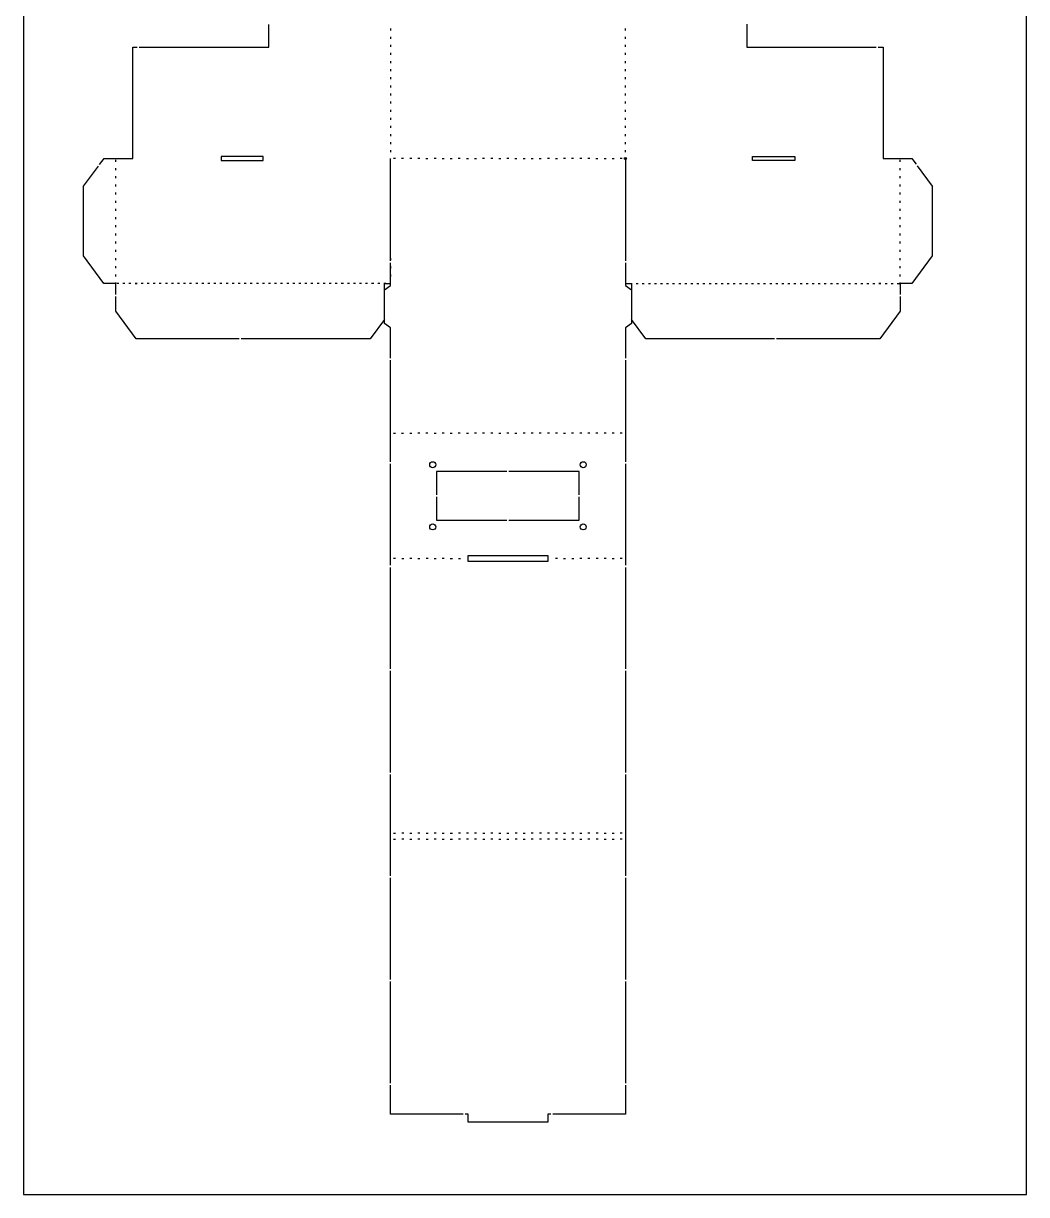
# Model space of a CAD drawing. Header units: millimetres. Extents: x 5931 to 6431, y -1362 to -140.
# Drawn here: x 5931 to 6431, y -1362 to -778 of the extents above; entities that cross this region are included whole.
import ezdxf

# ---------------------------------------------------------------- set-up
doc = ezdxf.new("R2010")
doc.units = ezdxf.units.MM
doc.header["$MEASUREMENT"] = 0
doc.layers.add('taglio', color=98, linetype='Continuous', true_color=0x004c00)

msp = doc.modelspace()

# ---------------------------------------------------------------- linework, layer by layer
at = {"layer": 'taglio'}
for p, q in [((5931.39, -140.24), (5931.39, -1362.07)), ((6431.39, -1362.07), (6431.39, -140.24)), ((6053.75, -790.01), (6053.75, -778.78)), ((6114.36, -780.81), (6114.36, -781.81)), ((6231.36, -780.81), (6231.36, -781.81)), ((6291.96, -778.67), (6291.96, -790.01)), ((6114.36, -784.85), (6114.36, -785.85)), ((6231.36, -784.85), (6231.36, -785.85)), ((5985.85, -845.51), (5985.85, -790.01)), ((5985.85, -790.01), (5988.15, -790.01)), ((5989.15, -790.01), (6053.75, -790.01)), ((6114.36, -788.89), (6114.36, -789.89)), ((6114.36, -792.93), (6114.36, -793.93)), ((6231.36, -788.89), (6231.36, -789.89)), ((6231.36, -792.93), (6231.36, -793.93)), ((6291.96, -790.01), (6356.45, -790.01)), ((6357.45, -790.01), (6359.86, -790.01)), ((6359.86, -790.01), (6359.86, -845.51)), ((6114.36, -796.98), (6114.36, -797.98)), ((6231.36, -796.98), (6231.36, -797.98)), ((6114.36, -801.02), (6114.36, -802.02)), ((6114.36, -805.06), (6114.36, -806.06)), ((6231.36, -801.02), (6231.36, -802.02)), ((6231.36, -805.06), (6231.36, -806.06)), ((6114.36, -809.1), (6114.36, -810.1)), ((6231.36, -809.1), (6231.36, -810.1)), ((6114.36, -813.14), (6114.36, -814.14)), ((6114.36, -817.18), (6114.36, -818.18)), ((6231.36, -813.14), (6231.36, -814.14)), ((6231.36, -817.18), (6231.36, -818.18)), ((6114.36, -821.22), (6114.36, -822.22)), ((6231.36, -821.22), (6231.36, -822.22)), ((6114.36, -825.26), (6114.36, -826.26)), ((6231.36, -825.26), (6231.36, -826.26)), ((6114.36, -829.31), (6114.36, -830.31)), ((6114.36, -833.35), (6114.36, -834.35)), ((6231.36, -829.31), (6231.36, -830.31)), ((6231.36, -833.35), (6231.36, -834.35)), ((6114.36, -837.39), (6114.36, -838.39)), ((6231.36, -837.39), (6231.36, -838.39)), ((5969.33, -848.5), (5971.55, -845.51)), ((5971.55, -845.51), (5985.85, -845.51)), ((5977.41, -847.25), (5977.41, -846.25)), ((6050.96, -844.51), (6029.96, -844.51)), ((6029.96, -844.51), (6029.96, -846.51)), ((6029.96, -846.51), (6050.96, -846.51)), ((6050.96, -846.51), (6050.96, -844.51)), ((6114.36, -841.43), (6114.36, -842.43)), ((6114.41, -896.63), (6114.41, -845.51)), ((6116.87, -845.51), (6115.87, -845.51)), ((6120.91, -845.51), (6119.91, -845.51)), ((6124.94, -845.51), (6123.94, -845.51)), ((6128.98, -845.51), (6127.98, -845.51)), ((6132.01, -845.51), (6133.01, -845.51)), ((6137.04, -845.51), (6136.04, -845.51)), ((6140.08, -845.51), (6141.08, -845.51)), ((6144.11, -845.51), (6145.11, -845.51)), ((6149.15, -845.51), (6148.15, -845.51)), ((6152.18, -845.51), (6153.18, -845.51)), ((6156.22, -845.51), (6157.22, -845.51)), ((6161.25, -845.51), (6160.25, -845.51)), ((6165.29, -845.51), (6164.29, -845.51)), ((6168.32, -845.51), (6169.32, -845.51)), ((6173.36, -845.51), (6172.36, -845.51)), ((6176.39, -845.51), (6177.39, -845.51)), ((6180.42, -845.51), (6181.42, -845.51)), ((6184.46, -845.51), (6185.46, -845.51)), ((6188.49, -845.51), (6189.49, -845.51)), ((6193.53, -845.51), (6192.53, -845.51)), ((6196.56, -845.51), (6197.56, -845.51)), ((6201.6, -845.51), (6200.6, -845.51)), ((6205.63, -845.51), (6204.63, -845.51)), ((6209.67, -845.51), (6208.67, -845.51)), ((6213.7, -845.51), (6212.7, -845.51)), ((6216.73, -845.51), (6217.73, -845.51)), ((6220.77, -845.51), (6221.77, -845.51)), ((6224.8, -845.51), (6225.8, -845.51)), ((6229.84, -845.51), (6228.84, -845.51)), ((6231.36, -841.43), (6231.36, -842.43)), ((6231.41, -845.51), (6231.41, -896.63)), ((6294.86, -846.51), (6294.86, -844.51)), ((6294.86, -844.51), (6315.86, -844.51)), ((6315.86, -846.51), (6294.86, -846.51)), ((6315.86, -844.51), (6315.86, -846.51)), ((6359.86, -845.51), (6374.16, -845.51)), ((6368.41, -847.25), (6368.41, -846.25)), ((6374.16, -845.51), (6376.32, -848.42)), ((5961.3, -859.38), (5968.74, -849.31)), ((5977.41, -851.33), (5977.41, -850.33)), ((6368.41, -851.33), (6368.41, -850.33)), ((6376.91, -849.23), (6384.41, -859.38)), ((5977.41, -855.41), (5977.41, -854.41)), ((6368.41, -855.41), (6368.41, -854.41)), ((5961.3, -894.1), (5961.3, -859.38)), ((5977.41, -859.48), (5977.41, -858.48)), ((5977.41, -863.56), (5977.41, -862.56)), ((6368.41, -859.48), (6368.41, -858.48)), ((6368.41, -863.56), (6368.41, -862.56)), ((6384.41, -859.38), (6384.41, -894.1)), ((5977.41, -867.64), (5977.41, -866.64)), ((6368.41, -867.64), (6368.41, -866.64)), ((5977.41, -871.71), (5977.41, -870.71)), ((5977.41, -875.79), (5977.41, -874.79)), ((6231.41, -871.04), (6231.41, -872.04)), ((6231.41, -875.08), (6231.41, -876.08)), ((6368.41, -871.71), (6368.41, -870.71)), ((6368.41, -875.79), (6368.41, -874.79)), ((5977.41, -879.87), (5977.41, -878.87)), ((6231.41, -879.12), (6231.41, -880.12)), ((6368.41, -879.87), (6368.41, -878.87)), ((5977.41, -883.95), (5977.41, -882.95)), ((5977.41, -888.02), (5977.41, -887.02)), ((6231.41, -883.16), (6231.41, -884.16)), ((6231.41, -887.2), (6231.41, -888.2)), ((6368.41, -883.95), (6368.41, -882.95)), ((6368.41, -888.02), (6368.41, -887.02)), ((5977.41, -892.1), (5977.41, -891.1)), ((6231.41, -891.24), (6231.41, -892.24)), ((6368.41, -892.1), (6368.41, -891.1)), ((5971.5, -907.91), (5961.3, -894.1)), ((5977.41, -896.18), (5977.41, -895.18)), ((6114.41, -895.28), (6114.41, -896.28)), ((6114.41, -908.95), (6114.41, -897.63)), ((6231.41, -895.28), (6231.41, -896.28)), ((6231.41, -897.63), (6231.41, -908.95)), ((6368.41, -896.18), (6368.41, -895.18)), ((6384.41, -894.1), (6374.21, -907.91)), ((5977.41, -900.25), (5977.41, -899.25)), ((5977.41, -904.33), (5977.41, -903.33)), ((6114.41, -899.32), (6114.41, -900.32)), ((6114.41, -903.37), (6114.41, -904.37)), ((6231.41, -899.32), (6231.41, -900.32)), ((6231.41, -903.37), (6231.41, -904.37)), ((6368.41, -900.25), (6368.41, -899.25)), ((6368.41, -904.33), (6368.41, -903.33)), ((5977.41, -907.91), (5971.5, -907.91)), ((5977.41, -908.41), (5977.41, -907.41)), ((5977.41, -913.43), (5977.41, -907.91)), ((5978.94, -907.91), (5977.94, -907.91)), ((5981.96, -907.91), (5980.96, -907.91)), ((5984.98, -907.91), (5983.98, -907.91)), ((5988.01, -907.91), (5987.01, -907.91)), ((5987.01, -907.91), (5988.01, -907.91)), ((5991.03, -907.91), (5990.03, -907.91)), ((5994.06, -907.91), (5993.06, -907.91)), ((5997.08, -907.91), (5996.08, -907.91)), ((6000.11, -907.91), (5999.11, -907.91)), ((6003.13, -907.91), (6002.13, -907.91)), ((6006.16, -907.91), (6005.16, -907.91)), ((6009.18, -907.91), (6008.18, -907.91)), ((6012.2, -907.91), (6011.2, -907.91)), ((6015.23, -907.91), (6014.23, -907.91)), ((6018.25, -907.91), (6017.25, -907.91)), ((6021.28, -907.91), (6020.28, -907.91)), ((6024.3, -907.91), (6023.3, -907.91)), ((6027.33, -907.91), (6026.33, -907.91)), ((6030.35, -907.91), (6029.35, -907.91)), ((6033.38, -907.91), (6032.38, -907.91)), ((6036.4, -907.91), (6035.4, -907.91)), ((6039.42, -907.91), (6038.42, -907.91)), ((6042.45, -907.91), (6041.45, -907.91)), ((6045.47, -907.91), (6044.47, -907.91)), ((6048.5, -907.91), (6047.5, -907.91)), ((6051.52, -907.91), (6050.52, -907.91)), ((6054.55, -907.91), (6053.55, -907.91)), ((6057.57, -907.91), (6056.57, -907.91)), ((6060.59, -907.91), (6059.59, -907.91)), ((6063.62, -907.91), (6062.62, -907.91)), ((6066.64, -907.91), (6065.64, -907.91)), ((6069.67, -907.91), (6068.67, -907.91)), ((6072.69, -907.91), (6071.69, -907.91)), ((6075.72, -907.91), (6074.72, -907.91)), ((6078.74, -907.91), (6077.74, -907.91)), ((6081.77, -907.91), (6080.77, -907.91)), ((6084.79, -907.91), (6083.79, -907.91)), ((6087.81, -907.91), (6086.81, -907.91)), ((6090.84, -907.91), (6089.84, -907.91)), ((6093.86, -907.91), (6092.86, -907.91)), ((6096.89, -907.91), (6095.89, -907.91)), ((6099.91, -907.91), (6098.91, -907.91)), ((6102.94, -907.91), (6101.94, -907.91)), ((6105.96, -907.91), (6104.96, -907.91)), ((6108.99, -907.91), (6107.99, -907.91)), ((6112.01, -907.91), (6111.01, -907.91)), ((6111.41, -911.07), (6111.41, -907.91)), ((6111.41, -907.91), (6114.41, -907.91)), ((6111.41, -911.07), (6114.41, -908.95)), ((6114.41, -907.91), (6114.41, -907.41)), ((6231.41, -907.41), (6231.41, -907.91)), ((6231.41, -907.91), (6234.41, -907.91)), ((6231.41, -908.95), (6234.41, -911.07)), ((6233.8, -907.91), (6234.8, -907.91)), ((6234.41, -907.91), (6234.41, -911.07)), ((6236.83, -907.91), (6237.83, -907.91)), ((6239.85, -907.91), (6240.85, -907.91)), ((6242.88, -907.91), (6243.88, -907.91)), ((6245.9, -907.91), (6246.9, -907.91)), ((6248.93, -907.91), (6249.93, -907.91)), ((6251.95, -907.91), (6252.95, -907.91)), ((6254.98, -907.91), (6255.98, -907.91)), ((6258, -907.91), (6259, -907.91)), ((6261.02, -907.91), (6262.02, -907.91)), ((6264.05, -907.91), (6265.05, -907.91)), ((6267.07, -907.91), (6268.07, -907.91)), ((6270.1, -907.91), (6271.1, -907.91)), ((6273.12, -907.91), (6274.12, -907.91)), ((6276.15, -907.91), (6277.15, -907.91)), ((6279.17, -907.91), (6280.17, -907.91)), ((6282.19, -907.91), (6283.19, -907.91)), ((6285.22, -907.91), (6286.22, -907.91)), ((6288.24, -907.91), (6289.24, -907.91)), ((6291.27, -907.91), (6292.27, -907.91)), ((6294.29, -907.91), (6295.29, -907.91)), ((6297.32, -907.91), (6298.32, -907.91)), ((6300.34, -907.91), (6301.34, -907.91)), ((6303.37, -907.91), (6304.37, -907.91)), ((6306.39, -907.91), (6307.39, -907.91)), ((6309.41, -907.91), (6310.41, -907.91)), ((6312.44, -907.91), (6313.44, -907.91)), ((6315.46, -907.91), (6316.46, -907.91)), ((6318.49, -907.91), (6319.49, -907.91)), ((6321.51, -907.91), (6322.51, -907.91)), ((6324.54, -907.91), (6325.54, -907.91)), ((6327.56, -907.91), (6328.56, -907.91)), ((6330.58, -907.91), (6331.58, -907.91)), ((6333.61, -907.91), (6334.61, -907.91)), ((6336.63, -907.91), (6337.63, -907.91)), ((6339.66, -907.91), (6340.66, -907.91)), ((6342.68, -907.91), (6343.68, -907.91)), ((6345.71, -907.91), (6346.71, -907.91)), ((6348.73, -907.91), (6349.73, -907.91)), ((6351.76, -907.91), (6352.76, -907.91)), ((6354.78, -907.91), (6355.78, -907.91)), ((6357.8, -907.91), (6358.8, -907.91)), ((6358.8, -907.91), (6357.8, -907.91)), ((6360.83, -907.91), (6361.83, -907.91)), ((6363.85, -907.91), (6364.85, -907.91)), ((6366.88, -907.91), (6367.88, -907.91)), ((6368.41, -908.41), (6368.41, -907.41)), ((6374.21, -907.91), (6368.41, -907.91)), ((6368.41, -907.91), (6368.41, -913.43)), ((5977.41, -921.71), (5977.41, -914.43)), ((6111.41, -927.84), (6111.41, -911.07)), ((6234.41, -911.07), (6234.41, -927.84)), ((6368.41, -914.43), (6368.41, -921.71)), ((5987.6, -935.51), (5977.41, -921.71)), ((6368.41, -921.71), (6358.21, -935.51)), ((6111.41, -925.77), (6104.21, -935.51)), ((6114.41, -929.95), (6111.41, -927.84)), ((6234.41, -927.84), (6231.41, -929.95)), ((6241.6, -935.51), (6234.41, -925.77)), ((6114.41, -945.14), (6114.41, -929.95)), ((6231.41, -929.95), (6231.41, -945.14)), ((6038.99, -935.51), (5987.6, -935.51)), ((6104.21, -935.51), (6039.99, -935.51)), ((6305.82, -935.51), (6241.6, -935.51)), ((6358.21, -935.51), (6306.82, -935.51)), ((6114.41, -996.76), (6114.41, -946.14)), ((6231.41, -946.14), (6231.41, -996.76)), ((6115.87, -982.51), (6116.87, -982.51)), ((6119.91, -982.51), (6120.91, -982.51)), ((6123.94, -982.51), (6124.94, -982.51)), ((6128.98, -982.51), (6127.98, -982.51)), ((6133.01, -982.51), (6132.01, -982.51)), ((6136.04, -982.51), (6137.04, -982.51)), ((6141.08, -982.51), (6140.08, -982.51)), ((6144.11, -982.51), (6145.11, -982.51)), ((6149.15, -982.51), (6148.15, -982.51)), ((6152.18, -982.51), (6153.18, -982.51)), ((6157.22, -982.51), (6156.22, -982.51)), ((6161.25, -982.51), (6160.25, -982.51)), ((6165.29, -982.51), (6164.29, -982.51)), ((6168.32, -982.51), (6169.32, -982.51)), ((6173.36, -982.51), (6172.36, -982.51)), ((6176.39, -982.51), (6177.39, -982.51)), ((6181.42, -982.51), (6180.42, -982.51)), ((6185.46, -982.51), (6184.46, -982.51)), ((6189.49, -982.51), (6188.49, -982.51)), ((6193.53, -982.51), (6192.53, -982.51)), ((6197.56, -982.51), (6196.56, -982.51)), ((6200.6, -982.51), (6201.6, -982.51)), ((6205.63, -982.51), (6204.63, -982.51)), ((6209.67, -982.51), (6208.67, -982.51)), ((6213.7, -982.51), (6212.7, -982.51)), ((6217.73, -982.51), (6216.73, -982.51)), ((6221.77, -982.51), (6220.77, -982.51)), ((6225.8, -982.51), (6224.8, -982.51)), ((6229.84, -982.51), (6228.84, -982.51)), ((6114.41, -1048.38), (6114.41, -997.76)), ((6231.41, -997.76), (6231.41, -1048.38)), ((6116.92, -1044.91), (6115.92, -1044.91)), ((6119.96, -1044.91), (6120.96, -1044.91)), ((6124.99, -1044.91), (6123.99, -1044.91)), ((6128.03, -1044.91), (6129.03, -1044.91)), ((6133.06, -1044.91), (6132.06, -1044.91)), ((6136.1, -1044.91), (6137.1, -1044.91)), ((6141.13, -1044.91), (6140.13, -1044.91)), ((6144.17, -1044.91), (6145.17, -1044.91)), ((6148.2, -1044.91), (6149.2, -1044.91)), ((6153.07, -1046.41), (6153.07, -1043.41)), ((6153.07, -1043.41), (6192.74, -1043.41)), ((6192.74, -1043.41), (6192.74, -1046.41)), ((6197.61, -1044.91), (6196.61, -1044.91)), ((6200.65, -1044.91), (6201.65, -1044.91)), ((6204.68, -1044.91), (6205.68, -1044.91)), ((6209.72, -1044.91), (6208.72, -1044.91)), ((6213.75, -1044.91), (6212.75, -1044.91)), ((6217.79, -1044.91), (6216.79, -1044.91)), ((6221.82, -1044.91), (6220.82, -1044.91)), ((6224.86, -1044.91), (6225.86, -1044.91)), ((6229.89, -1044.91), (6228.89, -1044.91)), ((6114.41, -1100), (6114.41, -1049.38)), ((6192.74, -1046.41), (6153.07, -1046.41)), ((6231.41, -1049.38), (6231.41, -1100)), ((6114.41, -1151.62), (6114.41, -1101)), ((6231.41, -1101), (6231.41, -1151.62)), ((6114.41, -1203.24), (6114.41, -1152.62)), ((6231.41, -1152.62), (6231.41, -1203.24)), ((6115.92, -1181.91), (6116.92, -1181.91)), ((6115.92, -1184.91), (6116.92, -1184.91)), ((6120.96, -1181.91), (6119.96, -1181.91)), ((6120.96, -1184.91), (6119.96, -1184.91)), ((6123.99, -1181.91), (6124.99, -1181.91)), ((6123.99, -1184.91), (6124.99, -1184.91)), ((6129.03, -1181.91), (6128.03, -1181.91)), ((6129.03, -1184.91), (6128.03, -1184.91)), ((6132.06, -1181.91), (6133.06, -1181.91)), ((6132.06, -1184.91), (6133.06, -1184.91)), ((6137.1, -1181.91), (6136.1, -1181.91)), ((6137.1, -1184.91), (6136.1, -1184.91)), ((6140.13, -1181.91), (6141.13, -1181.91)), ((6140.13, -1184.91), (6141.13, -1184.91)), ((6144.17, -1181.91), (6145.17, -1181.91)), ((6144.17, -1184.91), (6145.17, -1184.91)), ((6149.2, -1181.91), (6148.2, -1181.91)), ((6149.2, -1184.91), (6148.2, -1184.91)), ((6153.23, -1181.91), (6152.23, -1181.91)), ((6153.23, -1184.91), (6152.23, -1184.91)), ((6157.27, -1181.91), (6156.27, -1181.91)), ((6157.27, -1184.91), (6156.27, -1184.91)), ((6160.3, -1181.91), (6161.3, -1181.91)), ((6160.3, -1184.91), (6161.3, -1184.91)), ((6165.34, -1181.91), (6164.34, -1181.91)), ((6165.34, -1184.91), (6164.34, -1184.91)), ((6168.37, -1181.91), (6169.37, -1181.91)), ((6168.37, -1184.91), (6169.37, -1184.91)), ((6172.41, -1181.91), (6173.41, -1181.91)), ((6172.41, -1184.91), (6173.41, -1184.91)), ((6177.44, -1181.91), (6176.44, -1181.91)), ((6177.44, -1184.91), (6176.44, -1184.91)), ((6180.48, -1181.91), (6181.48, -1181.91)), ((6180.48, -1184.91), (6181.48, -1184.91)), ((6185.51, -1181.91), (6184.51, -1181.91)), ((6185.51, -1184.91), (6184.51, -1184.91)), ((6189.54, -1181.91), (6188.54, -1181.91)), ((6189.54, -1184.91), (6188.54, -1184.91)), ((6193.58, -1181.91), (6192.58, -1181.91)), ((6193.58, -1184.91), (6192.58, -1184.91)), ((6197.61, -1181.91), (6196.61, -1181.91)), ((6197.61, -1184.91), (6196.61, -1184.91)), ((6200.65, -1181.91), (6201.65, -1181.91)), ((6200.65, -1184.91), (6201.65, -1184.91)), ((6205.68, -1181.91), (6204.68, -1181.91)), ((6205.68, -1184.91), (6204.68, -1184.91)), ((6208.72, -1181.91), (6209.72, -1181.91)), ((6208.72, -1184.91), (6209.72, -1184.91)), ((6213.75, -1181.91), (6212.75, -1181.91)), ((6213.75, -1184.91), (6212.75, -1184.91)), ((6217.79, -1181.91), (6216.79, -1181.91)), ((6217.79, -1184.91), (6216.79, -1184.91)), ((6220.82, -1181.91), (6221.82, -1181.91)), ((6220.82, -1184.91), (6221.82, -1184.91)), ((6224.86, -1181.91), (6225.86, -1181.91)), ((6224.86, -1184.91), (6225.86, -1184.91)), ((6229.89, -1181.91), (6228.89, -1181.91)), ((6229.89, -1184.91), (6228.89, -1184.91)), ((6114.41, -1254.86), (6114.41, -1204.24)), ((6231.41, -1204.24), (6231.41, -1254.86)), ((6114.41, -1306.48), (6114.41, -1255.86)), ((6231.41, -1255.86), (6231.41, -1306.48)), ((6114.41, -1321.91), (6114.41, -1307.48)), ((6231.41, -1307.48), (6231.41, -1321.91)), ((6150.6, -1321.91), (6114.41, -1321.91)), ((6153.07, -1321.91), (6151.6, -1321.91)), ((6153.07, -1325.91), (6153.07, -1321.91)), ((6194.22, -1321.91), (6192.74, -1321.91)), ((6192.74, -1321.91), (6192.74, -1325.91)), ((6231.41, -1321.91), (6195.22, -1321.91)), ((6192.74, -1325.91), (6153.07, -1325.91)), ((5931.39, -1362.07), (6431.39, -1362.07))]:
    msp.add_line(p, q, dxfattribs=at)
for points in [[(6172.41, -1001.61), (6137.36, -1001.61), (6137.36, -1013.21)], [(6208.46, -1013.21), (6208.46, -1001.61), (6173.41, -1001.61)], [(6137.36, -1014.21), (6137.36, -1025.81), (6172.41, -1025.81)], [(6173.41, -1025.81), (6208.46, -1025.81), (6208.46, -1014.21)]]:
    msp.add_lwpolyline(points, dxfattribs=at)
for centre, radius in [((6231.41, -845.51), 0.5), ((6135.41, -998.21), 1.5), ((6210.41, -998.21), 1.5), ((6135.41, -1029.21), 1.5), ((6210.41, -1029.21), 1.5)]:
    msp.add_circle(centre, radius, dxfattribs=at)

doc.saveas('drawing.dxf')
